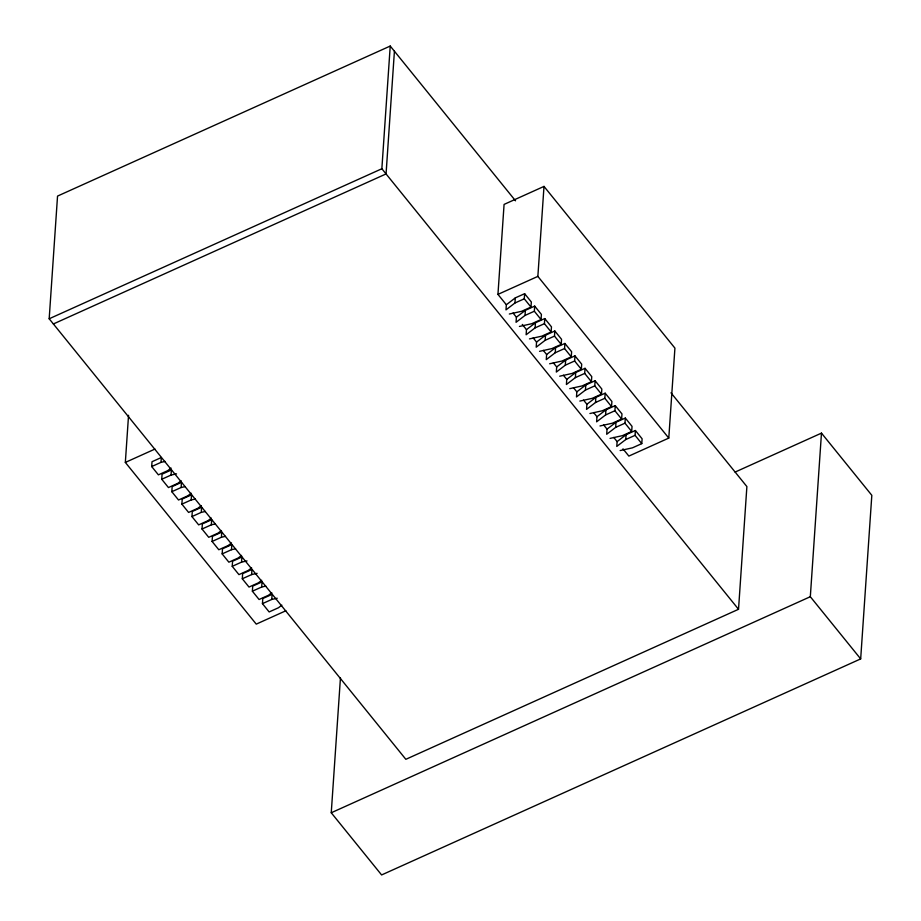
<?xml version="1.0" encoding="UTF-8"?>
<svg xmlns="http://www.w3.org/2000/svg" width="921" height="921" viewBox="0 0 921 921"><rect width="100%" height="100%" fill="white"/><g stroke="black" fill="none" stroke-linecap="round" stroke-linejoin="round"><path stroke-width="1.38" d="M670.972 392.807L746.885 486.576L738.527 609.276L405.839 759.307L49.181 318.77L57.539 196.081L390.228 46.05L515.53 200.813M285.878 610.761L256.257 624.127L125.337 462.423L128.549 415.29M151.689 466.556L152.011 461.72L161.336 457.518L161.002 462.354L151.689 466.556L158.4 474.845L167.714 470.654L171.076 468.075M161.739 479.265L162.084 474.154L171.398 469.952L171.053 475.063L161.739 479.265L168.451 487.554L177.765 483.352L181.126 480.774M171.813 491.699L172.158 486.587L181.472 482.385L181.126 487.508L171.813 491.699L178.524 499.999L187.838 495.797L191.2 493.219M181.874 504.144L182.231 499.032L191.545 494.83L191.188 499.942L181.874 504.144L188.598 512.433L197.911 508.231L201.273 505.652M191.948 516.577L192.293 511.466L201.618 507.264L201.262 512.375L191.948 516.577L198.66 524.878L207.973 520.676L211.335 518.097M202.021 529.022L202.367 523.911L211.68 519.709L211.335 524.82L202.021 529.022L208.733 537.311L218.047 533.109L221.408 530.531M212.095 541.456L212.44 536.344L221.754 532.142L221.408 537.254L212.095 541.456L218.807 549.745L228.12 545.554L231.482 542.976M222.157 553.901L222.514 548.789L231.827 544.587L231.47 549.699L222.157 553.901L228.869 562.19L238.194 557.988L241.555 555.409M232.23 566.334L232.576 561.223L241.889 557.021L241.544 562.132L232.23 566.334L238.942 574.623L248.256 570.421L251.617 567.843M242.304 578.768L242.649 573.656L251.963 569.454L251.617 574.577L242.304 578.768L249.015 587.068L258.329 582.866L261.691 580.288M252.377 591.213L252.722 586.101L262.036 581.899L261.691 587.011L252.377 591.213L259.089 599.502L268.402 595.3L271.764 592.721M262.439 603.646L262.796 598.535L272.109 594.333L271.753 599.444L262.439 603.646L269.151 611.947L278.476 607.745L281.838 605.166M735.085 472.082L821.474 433.123L871.819 495.314L860.675 658.906L381.605 874.95L331.249 812.759L340.448 677.868M738.527 609.276L381.858 168.75L390.228 46.05M394.418 51.231L386.06 173.931L53.372 323.962M506.343 304.759L515.311 297.886L524.625 293.684L524.268 298.795L514.954 302.997L505.986 309.87L506.343 304.759L497.95 294.386L504.075 204.416L544 186.41L674.92 348.115L668.784 438.085L628.859 456.091L622.987 448.838M514.954 302.997L515.311 297.886M516.405 317.192L516.059 322.304L525.028 315.431L534.341 311.229L534.687 306.117L525.373 310.319L516.405 317.192L513.055 313.048M525.028 315.431L525.373 310.319M526.478 329.637L526.133 334.749L535.101 327.876L544.415 323.674L544.76 318.562L535.446 322.764L526.478 329.637L522.288 324.445M509.348 314.015L521.666 311.286L530.991 307.084L531.336 301.973L524.625 293.684M668.784 438.085L537.864 276.392L544 186.41M535.101 327.876L535.446 322.764M536.552 342.071L536.206 347.182L545.163 340.31L554.488 336.107L554.833 330.996L545.52 335.198L536.552 342.071L533.19 337.926M519.421 326.448L531.739 323.72L541.053 319.529L541.41 314.418L534.687 306.117M545.163 340.31L545.52 335.198M546.625 354.516L546.268 359.627L555.236 352.743L564.55 348.552L564.907 343.441L555.593 347.631L546.625 354.516L543.263 350.36M529.483 338.893L541.813 336.165L551.126 331.963L551.472 326.851L544.76 318.562M555.236 352.743L555.593 347.631M556.687 366.949L556.342 372.061L565.31 365.188L574.623 360.986L574.969 355.874L565.655 360.076L556.687 366.949L553.337 362.805M539.556 351.327L551.886 348.599L561.2 344.396L561.545 339.285L554.833 330.996M565.31 365.188L565.655 360.076M566.76 379.383L566.415 384.494L575.383 377.622L584.697 373.419L585.042 368.308L575.729 372.51L566.76 379.383L563.399 375.238M549.63 363.772L561.948 361.044L571.273 356.841L571.619 351.73L564.907 343.441M575.383 377.622L575.729 372.51M576.834 391.828L576.488 396.939L585.445 390.067L594.77 385.864L595.116 380.753L585.802 384.955L576.834 391.828L573.472 387.683M559.703 376.205L572.022 373.477L581.335 369.275L581.692 364.163L574.969 355.874M585.445 390.067L585.802 384.955M586.907 404.261L586.55 409.373L595.519 402.5L604.832 398.298L605.189 393.186L595.864 397.388L586.907 404.261L583.546 400.117M569.765 388.65L582.095 385.922L591.409 381.72L591.754 376.608L585.042 368.308M595.519 402.5L595.864 397.388M596.969 416.706L596.624 421.818L605.592 414.945L614.906 410.743L615.251 405.631L605.937 409.833L596.969 416.706L593.619 412.562M579.839 401.084L592.168 398.356L601.482 394.153L601.827 389.042L595.116 380.753M605.592 414.945L605.937 409.833M607.043 429.14L606.697 434.252L615.665 427.379L624.979 423.176L625.324 418.065L616.011 422.267L607.043 429.14L603.681 424.995M589.912 413.517L602.23 410.789L611.544 406.598L611.901 401.487L605.189 393.186M615.665 427.379L616.011 422.267M617.116 441.585L616.782 446.42L625.75 439.547L635.064 435.345L635.398 430.51L626.084 434.7L617.116 441.585L613.754 437.429M599.985 425.963L612.304 423.234L621.617 419.032L621.974 413.92L615.251 405.631M625.75 439.547L626.084 434.7M610.047 438.396L622.377 435.668L631.691 431.465L632.036 426.354L625.324 418.065M620.144 450.565L632.462 447.836L641.776 443.634L642.11 438.799L635.398 430.51M860.675 658.906L810.319 596.716L821.474 433.123M49.181 318.77L381.858 168.75M125.337 462.423L154.958 449.068M497.95 294.386L537.864 276.392M331.249 812.759L810.319 596.716M161.002 462.354L165.112 461.444M171.053 475.063L176.533 473.855M181.126 487.508L185.236 486.599M191.188 499.942L195.298 499.032M201.262 512.375L205.371 511.466M211.335 524.82L215.445 523.911M221.408 537.254L225.518 536.344M231.47 549.699L235.58 548.789M241.544 562.132L247.024 560.924M251.617 574.577L257.097 573.357M261.691 587.011L265.801 586.101M271.753 599.444L277.233 598.236M635.064 435.345L641.776 443.634M524.268 298.795L530.991 307.084M534.341 311.229L541.053 319.529M544.415 323.674L551.126 331.963M554.488 336.107L561.2 344.396M564.55 348.552L571.273 356.841M574.623 360.986L581.335 369.275M584.697 373.419L591.409 381.72M594.77 385.864L601.482 394.153M604.832 398.298L611.544 406.598M614.906 410.743L621.617 419.032M624.979 423.176L631.691 431.465"/></g></svg>
